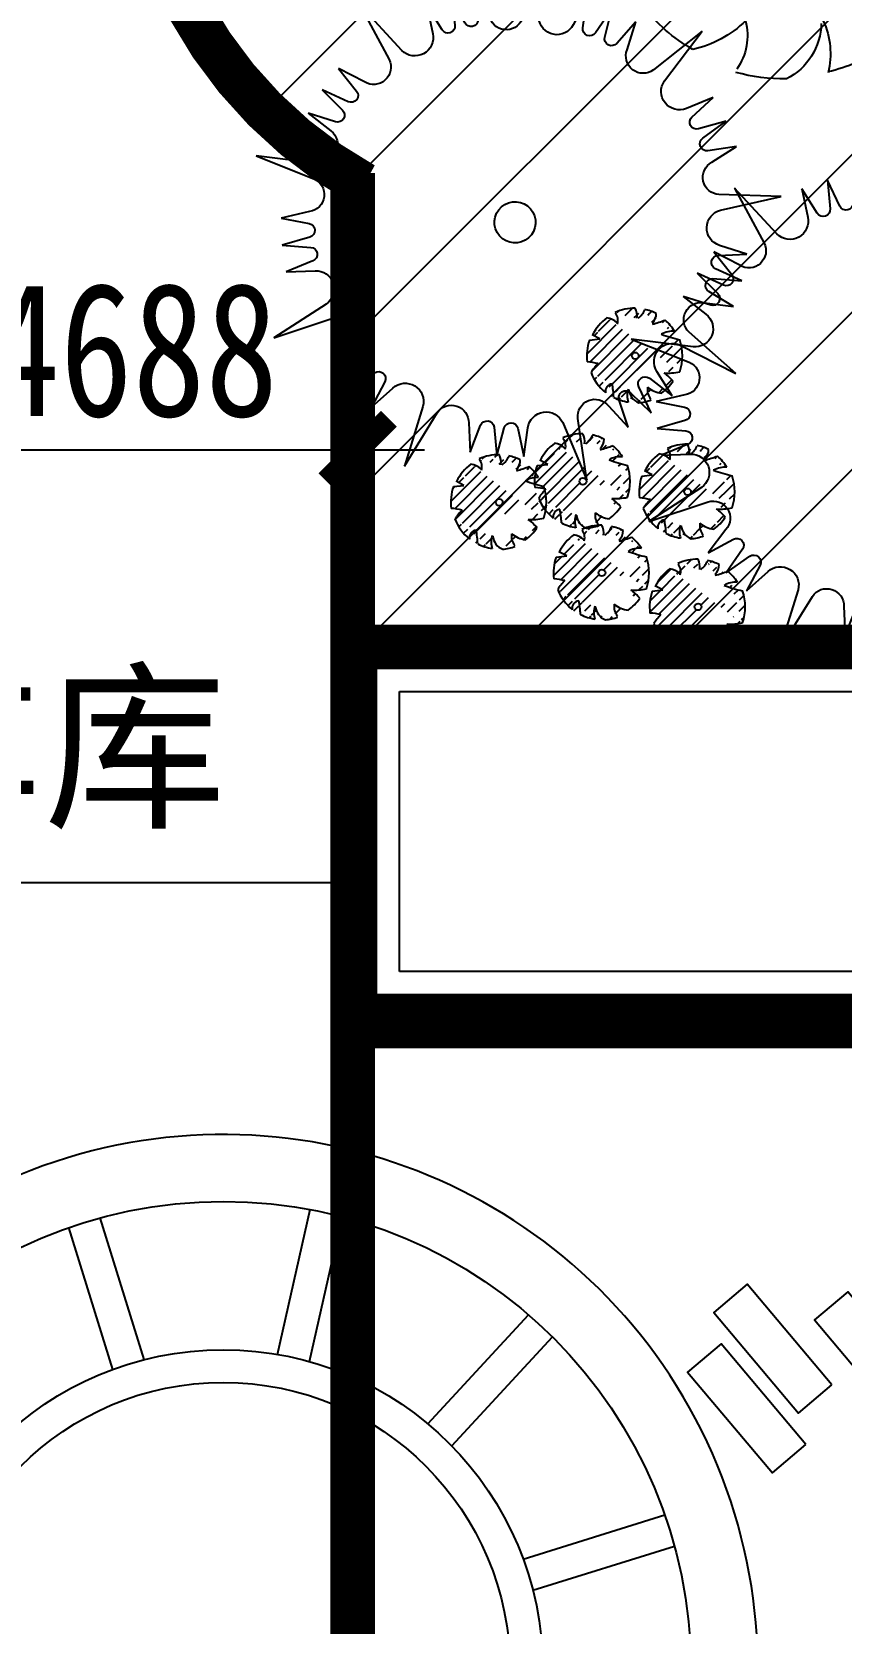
# Model space of a CAD drawing. Extents: x 116619 to 413619, y -387877 to -177877.
# Drawn here: x 233339 to 242424, y -311330 to -293480 of the extents above; entities that cross this region are included whole.
import ezdxf

# ---------------------------------------------------------------- set-up
doc = ezdxf.new("R2010")
doc.units = 0
doc.header["$LTSCALE"] = 35
doc.header["$MEASUREMENT"] = 0
doc.linetypes.add('DASH_200', pattern=[0.7, 0.5, -0.2])
doc.linetypes.add('DASH_300', pattern=[1.05, 0.75, -0.3])
doc.layers.get('0').update_dxf_attribs({"linetype": 'CONTINUOUS'})
for name, color, linetype in [('FU', 7, 'CONTINUOUS'), ('LAYER5', 23, 'CONTINUOUS'), ('LVHUA', 94, 'CONTINUOUS'), ('MIAOTU', 1, 'CONTINUOUS'), ('ROAD2', 40, 'CONTINUOUS'), ('STRU-02', 4, 'CONTINUOUS'), ('TREE', 84, 'CONTINUOUS'), ('YJ1', 7, 'CONTINUOUS'), ('新路', 21, 'CONTINUOUS')]:
    doc.layers.add(name, color=color, linetype=linetype)
doc.styles.add('DIM_FONT', font='SIMPLEX.shx', dxfattribs={"width": 0.8})
doc.styles.add('HZ', font='txt', dxfattribs={"bigfont": 'hztxt'})
doc.styles.add('STYLE3', font='simhei.ttf')

# ---------------------------------------------------------------- blocks, each defined once
blk = doc.blocks.new('A$C03D54C55')
at = {"color": 2}
for p, q in [((20007.67929664078, 36036.26572680898), (20581.51638132361, 40913.45505759888)), ((20581.51638132361, 40913.45505759888), (21243.60720097339, 36047.46075893182)), ((23831.42717797009, 35762.12449720153), (24868.83638483248, 37820.421990384)), ((24868.83638483248, 37820.421990384), (24763.9285891545, 35554.84957829799)), ((25789.268171527, 35257.88118789624), (26911.38406346469, 37228.84032624942)), ((26911.38406346469, 37228.84032624942), (26546.16450391334, 34990.43940744124)), ((27530.46394066561, 34577.32186619326), (28872.17692095412, 36405.88148472441)), ((28872.17692095412, 36405.88148472441), (28251.50924062214, 34224.46093137166)), ((30588.11441811715, 32741.87878293928), (34162.69600002149, 36109.16719981661)), ((34162.69600002149, 36109.16719981661), (31542.08614926483, 31956.01553171669)), ((33341.06064880133, 30074.01665668457), (35458.81033262533, 30983.93022927741)), ((35458.81033262533, 30983.93022927741), (33922.16442337001, 29315.83450373623)), ((34516.73251093716, 28429.26793921686), (36643.23126782395, 29217.82804279629)), ((36643.23126782395, 29217.82804279629), (34924.64047758983, 27737.87206516654)), ((35413.11075462095, 26788.71018617257), (37616.29799379657, 27327.03164137475)), ((37616.29799379657, 27327.03164137475), (35738.6488630442, 26054.92404302408)), ((36575.60683967214, 23417.25936992688), (41478.34646957568, 23699.05519939278)), ((41478.34646957568, 23699.05519939278), (36801.24842241616, 22202.05198450328)), ((39176.78883034328, 18939.76966470783), (36927.41850636712, 18649.67115451221)), ((36969.61728278527, 19603.99868588406), (39176.78883034328, 18939.76966470783)), ((36813.01008306863, 17588.34076450311), (38948.87930315606, 16825.52579697547)), ((38948.87930315606, 16825.52579697547), (36681.06501299934, 16796.50261033466)), ((36445.14545894344, 15755.4197855356), (38478.91116209727, 14751.61648574297)), ((38478.91116209727, 14751.61648574297), (36222.85347694896, 14984.05512556323)), ((39105.39363088299, 9489.948384357383), (34560.27354374263, 11349.55806426209)), ((35168.54231369439, 12425.5005427209), (39105.39363088299, 9489.948384357383))]:
    blk.add_line(p, q, dxfattribs=at)
at = {"color": 3}
for p, q in [((16485.583067188, 35476.87685973919), (16338.01937363406, 37740.07127391221)), ((16338.01937363406, 37740.07127391221), (17264.75044930332, 35670.04868626024)), ((14714.29462421057, 34878.99647990143), (14306.97715443277, 37110.12096742162)), ((14306.97715443277, 37110.12096742162), (15466.01911644064, 35160.647774401)), ((9785.004657020036, 31758.9399374671), (7089.592495070479, 35863.93909037113)), ((7089.592495070479, 35863.93909037113), (10724.58433229144, 32561.95497298584)), ((12890.38005909673, 34006.79333258019), (12362.03349158764, 36250.37447386474)), ((12362.03349158764, 36250.37447386474), (13737.95133300524, 34447.41188588087)), ((7446.490645067679, 29066.46338789008), (5878.696969872195, 30705.3187787091)), ((5878.696969872195, 30705.3187787091), (7919.199031767901, 29715.28073125909)), ((6473.915076397534, 27469.89818093774), (4727.752615843201, 28917.22007372818)), ((4727.752615843201, 28917.22007372818), (6868.727484070376, 28168.8547794905)), ((5637.356835295737, 25629.36212308012), (3790.473724270414, 27008.43036183191)), ((3790.473724270414, 27008.43036183191), (6003.409953161346, 26511.70383056533)), ((4703.393575507391, 21911.3096889279), (-0.0545263298554346, 23323.34393831744)), ((-0.0545263298554346, 23323.34393831744), (4906.985249392746, 23130.40506820503)), ((2388.242904807383, 18593.26287418633), (4587.742360515404, 19146.45917238691)), ((4642.67847693467, 18345.58515793376), (2388.242904807383, 18593.26287418633)), ((2655.936070523137, 16483.68702727876), (4777.057909841358, 17286.5980701521)), ((4923.894700127566, 16497.38572804636), (2655.936070523137, 16483.68702727876)), ((3164.885160285223, 14418.99801707506), (5179.38232110464, 15460.93140700553)), ((5466.127681358164, 14549.72403640288), (3164.885160285223, 14418.99801707506)), ((2629.899951086845, 9159.553446275473), (6512.929218578327, 12165.93806503783)), ((7140.588352958264, 11101.19061870093), (2629.899951086845, 9159.553446275473)), ((7499.879427561187, 7071.26912857662), (8829.20603704115, 8908.853076408326)), ((33019.25510396426, 9251.108354627271), (34283.0884181748, 7323.536880772735)), ((9386.081437162007, 8330.660242956888), (7499.879427561187, 7071.26912857662)), ((9060.953505704587, 5627.310123834643), (10169.72583385344, 7605.806503495201)), ((31603.64709163886, 7807.689972289081), (32749.48982930559, 5850.429534703551)), ((34283.0884181748, 7323.536880772735), (32373.49905303431, 8547.175902928226)), ((10789.50525601424, 7095.619643827144), (9060.953505704587, 5627.310123834643)), ((10777.9876413625, 4372.812749659177), (11651.44012392109, 6465.873847838724)), ((30143.66754569316, 6640.049864104716), (31056.39013753099, 4563.812529321003)), ((32749.48982930559, 5850.429534703551), (30993.58754953872, 7285.919410638395)), ((12456.8126214114, 5952.164869766566), (10777.9876413625, 4372.812749659177)), ((31056.39013753099, 4563.812529321003), (29477.55836215589, 6192.036784473166)), ((13748.8709986482, -0.03740153217222542), (14790.97720858583, 4798.949930742616)), ((15956.19846660126, 4386.757580837701), (13748.8709986482, -0.03740153217222542)), ((18821.81499962468, 1530.606468147831), (18658.96206848224, 3792.752113949507)), ((23338.39247919545, 3859.578108467045), (23067.52590639674, 1570.59629712248)), ((28154.1684896018, 130.4457500966964), (25867.73856463585, 4476.536288310017)), ((27025.30196966889, 4909.768416364619), (28154.1684896018, 130.4457500966964)), ((19457.20856360572, 3707.783314169152), (18821.81499962468, 1530.606468147831)), ((20945.82607962719, 1427.908771707269), (20523.44200163323, 3656.230043574702)), ((21326.16237595874, 3663.790768077131), (20945.82607962719, 1427.908771707269)), ((23067.52590639674, 1570.59629712248), (22391.235586763, 3735.418553930183))]:
    blk.add_line(p, q, dxfattribs=at)
for centre, major_axis, ratio, start_param, end_param in [((15937.83716046516, 35441.16299944522), (388.1372554578763, 388.1372554578762), 0.99999999999999, 2.892590434588466, 5.562896493202054), ((11600.69699258052, 33594.34274289967), (-957.4439672864697, 957.44396728647), 0.9999999999999809, 1.652497768231767, 4.236519324367111), ((14174.31038875322, 34780.41613903013), (388.1372554578901, 388.13725545789), 0.9999999999999701, 3.008054038613407, 5.67836009722706), ((8559.613427787088, 31004.14435420773), (1017.668914035628, 1017.668914035628), 0.9999999999999847, 3.465839932838512, 6.04986148897383), ((7049.849363872141, 28687.02070157154), (543.2412223088583, 78.6767598054009), 0.9999999999998318, 4.232291942588258, 6.902598001202007), ((6123.629375124408, 27047.28608263453), (-388.1372554578255, 388.1372554578255), 0.9999999999999789, 2.135389412616291, 4.805695471229954), ((4914.520417460823, 24484.41434521496), (957.4439672865457, 957.4439672865454), 0.999999999999996, 3.92142579582442, 6.505447351959725), ((4249.862682471983, 20545.43642751133), (414.1720854201381, 1378.318367014293), 0.9999999999999796, 3.67048054342153, 6.25450209955685), ((4582.734684915224, 17799.95909555507), (388.1372554577881, 388.137255457788), 0.9999999999997212, 4.288853836183919, 6.959159894797629), ((4927.210105656268, 15948.48676991771), (-508.7032729704288, 206.2087248827968), 0.9999999999998354, 2.433242753064499, 5.103548811678137), ((5648.361105541961, 13208.01286029356), (-1228.409867716934, 569.5674656107337), 0.9999999999999427, 2.69752031926936, 5.281541875404657), ((7671.129941406165, 9763.346958134964), (1392.9325673747, 361.9929556447847), 0.9999999999999623, -0.8899378759119072, 1.694083680223398), ((9690.883500804834, 7874.155303062696), (388.1372554578748, 388.1372554578747), 0.9999999999999892, 4.986985536980665, 7.657291595594427), ((32077.34983072498, 8085.010676765174), (547.475350837016, 39.64591245909769), 0.9999999999998272, 0.9286357006913444, 3.598941759305084), ((11144.87045325132, 6677.269748713356), (388.1372554580927, 388.1372554580927), 0.9999999999999811, 5.10244914100656, 7.772755199620164), ((13458.84684313912, 5041.491866173048), (-957.4439672867335, 957.4439672867335), 0.9999999999999912, 3.74689287062514, 6.330914426760438), ((28434.9483589232, 5199.935772303026), (-1311.915416138421, 591.7583781311658), 0.9999999999999496, 4.325910999360869, 6.9099325554962), ((30646.16547268975, 6860.950048605795), (-547.8782758325888, 33.62221020728227), 0.9999999999998171, 4.088345613468833, 6.75865167208263), ((17222.56623098507, 3702.93543837691), (-7.148085725427763, 1439.183428914003), 0.9999999999999766, -1.513315159394842, 1.070706396740481), ((24691.36454975102, 3806.057296773826), (-1185.381084556509, 654.4230935437564), 0.9999999999999609, 4.164063790294161, 6.748085346429477), ((19984.13620983517, 3554.003231623676), (388.1372554577768, 388.1372554577767), 0.9999999999999962, 5.685117237779023, 8.355423296392733), ((21867.29803967301, 3571.740501343738), (-388.137255458171, 388.1372554581711), 0.9999999999999292, 4.229784515009523, 6.900090573623283)]:
    blk.add_ellipse(centre, major_axis=major_axis, ratio=ratio, start_param=start_param, end_param=end_param, dxfattribs=at)
at = {"color": 2}
for centre, major_axis, ratio, start_param, end_param in [((18583.80190607464, 36245.72506373213), (-1017.668914035831, 1017.668914035831), 0.9999999999999952, 1.196911905245726, 3.780933461381069), ((22578.35450282639, 36275.16131049482), (957.443967286326, 957.4439672863259), 0.9999999999999889, 2.525162394228837, 5.109183950364173), ((25312.25002691217, 35529.45944154885), (-388.1372554579132, 388.1372554579132), 0.9999999999999364, 0.7391260110211841, 3.409432069634918), ((27087.90980568844, 34902.04774407088), (-388.1372554578966, 388.1372554578967), 0.9999999999999639, 0.6236624069953924, 3.293968465609102), ((29631.99892189827, 33817.58468841738), (1369.68217098162, 441.8945436250688), 0.999999999999947, 2.542891848259051, 5.126913404394418), ((32710.92499608116, 31272.48524624284), (1334.576153672658, 228.7015326473222), 0.9999999999999747, 2.442710964224524, 5.02673252035981), ((34325.88254849648, 28943.93030425336), (-540.7888339404768, 94.06644052991854), 0.999999999999771, -0.5721839466794949, 2.098122111934228), ((35282.82438958657, 27321.93295503664), (-388.1372554580055, 388.1372554580056), 0.999999999999999, -0.0744692938021867, 2.595836764811505), ((36534.63030452188, 24855.87709564739), (-1017.668914035955, 1017.668914035955), 0.9999999999999758, -0.1993514963497172, 2.384670059785596), ((37257.26612757394, 20927.12227915856), (957.4439672868516, 957.4439672868515), 0.999999999999926, 1.128898992633824, 3.712920548769102), ((36997.62912128889, 18105.27100048825), (388.1372554580634, 388.1372554580634), 0.9999999999998797, 0.9136589362206513, 3.583964994834356), ((36688.08930202333, 16247.63858572341), (388.1372554578797, 388.1372554578795), 0.9999999999999735, 0.798195332194643, 3.468501390808378), ((36061.87811581275, 13553.88486636418), (-1017.668914035992, 1017.668914035992), 0.9999999999999977, -0.8974831971473133, 1.686538358987989), ((34090.09435492508, 10079.78271744307), (957.4439672864697, 957.4439672864696), 0.9999999999999876, 0.4307672918354402, 3.014788847970741)]:
    blk.add_ellipse(centre, major_axis=major_axis, ratio=ratio, start_param=start_param, end_param=end_param, dxfattribs=at)
at = {"extrusion": (0, 0, -1)}
blk.add_ellipse((20772.26998776448, 19854.31896274391), major_axis=(1145.512985522212, 1145.512985522212), ratio=0.9999999999999927, dxfattribs=at)
at = {"color": 2, "style": 'HZ', "flags": 1}
for tag, p, height in [('AMOUNT', (20772.26998776448, 19692.31896274409), 97.19999999995343), ('TYPE', (20772.26998776448, 19206.31896274356), 97.20000000001164), ('SCALE', (20772.26998776448, 19530.3189627442), 97.20000000001164), ('LNAME', (20772.26998776448, 19854.31896274391), 97.20000000001164), ('HNAME', (20772.26998776448, 19368.31896274438), 97.19999999995343)]:
    blk.add_attdef(tag, p, '', height=height, dxfattribs=at)
blk = doc.blocks.new('U_D0QGS')
at = {"layer": 'STRU-02', "color": 3, "xscale": 0.154678545, "yscale": 0.154678545, "zscale": 0.154678545}
blk.add_blockref('A$C03D54C55', (-2921.880306993713, -3320.268119789253), dxfattribs=at)
at = {"flags": 9}
for tag in ['YSIZE', 'XSIZE']:
    blk.add_attdef(tag, (0, 0), '', height=0.5, dxfattribs=at)
blk = doc.blocks.new('A')
blk.add_lwpolyline([(200, -600), (200, 600), (-200, 600), (-200, -600)], close=True)
blk = doc.blocks.new('M_F13')
for p, q in [((-484.1707726325494, 239.3635604351966), (-484.1707726325494, 239.3635604351966)), ((-397.3273588397005, 192.8007087845654), (-484.1707726325494, 239.3635604351966)), ((-515.1862775585669, 179.497036884386), (-397.3273588397005, 192.8007087845654))]:
    blk.add_line(p, q)
blk.add_circle((-3.124356323995016, 3.122764844410995), 38.19129419894237)
for centre, radius, start, end in [((-8.366491272492567, 3.426213290907981), 532.1830287655648, 89.33214789761615, 114.3856376375889), ((-174.7510699382728, 449.0992219469845), 193.0394698033984, 352.0774890396579, 26.61284375673618), ((-84.56230609322301, 589.4586796650692), 201.8433641199807, 304.1868289016925, 338.5411029521464), ((-8.366491272492567, 3.426213290907981), 530.635912621629, 62.87665481919286, 77.70213155929174), ((-325.4140871285308, 399.2104523212729), 130.0053747879539, 343.6554930631364, 39.75999905221702), ((79.86628706235024, 476.3367862375235), 153.6894522377071, 315.8453936709736, 359.7650517005484), ((-8.366491272492567, 3.426213290907981), 526.717709094641, 126.0750832653475, 153.6245397522663), ((-355.5003343913286, 207.8080208276788), 224.403476599897, 48.5203254456983, 80.51513420599325), ((-244.3907489811299, 1929.23720569768), 1632.167053856146, 285.4397484795938, 290.7099380494143), ((-8.366491272492567, 3.426213290907981), 523.3081512775127, 31.40983736236552, 49.47524964655826), ((411.9486994804647, 44.08673669176824), 233.5512010930507, 83.53226198880667, 121.6543979234022), ((958.8282334270953, 2090.854452699206), 1965.482605593802, 250.0864889084941, 256.3451059776773), ((-8.366491272492567, 3.426213290907981), 536.5325998408181, 160.8426086360242, 187.2750049578882), ((-8.366491272492567, 3.426213290907981), 533.5852264281983, 340.3307323359838, 19.42996586111129), ((-610.1709703373417, -941.8811506774291), 880.120823157168, 77.37282204331454, 85.464893159638), ((-4.509560895889081, -499.5216754744943), 586.7160784787773, 134.7781732768324, 147.3314664882382), ((357.6164668545061, 465.0542429203251), 655.5885988104213, 266.7454952844627, 282.0146256256703), ((-8.366491272492567, 3.426213290907981), 524.2458075739542, 200.8102967799917, 231.4391627845076), ((-0.1343107446045906, -630.5382491610344), 545.230109940777, 39.65358745448385, 53.99299145650343), ((-250.9462972172714, -395.6289919717128), 87.2136964104515, 97.74104035208522, 188.8107453020594), ((-1350.450460115571, -519.14793294827), 1107.830682670651, 2.946463605808077, 10.92381386573493), ((-8.366491272492567, 3.426213290907981), 514.0723757636953, 305.3940385052633, 326.2463764496025), ((295.5747862085336, -375.7284358642501), 163.4501424661077, 170.6313753688686, 220.6278158106918), ((325.3933213488563, -117.6562043841968), 300.1513038858919, 230.4582328344403, 263.1092801234542), ((124.9841737184488, -442.2467953651558), 220.2945284226358, 160.600850515773, 199.3991494842191), ((100.2743666530096, -356.5412966543881), 177.912621491226, 186.1911535261988, 248.4951689965226), ((-8.366491272492567, 3.426213290907981), 521.8934893924253, 243.1498330697507, 261.8356210533511), ((-8.366491272492567, 3.426213290907981), 527.2859582375127, 274.7236248562025, 290.327701486811)]:
    blk.add_arc(centre, radius, start, end)
at = {"width": 0.8, "flags": 9}
for tag, p in [('XSIZE', (-62.48718857030872, 12.49105406600211)), ('YSIZE', (9.373079929115192, 6.245527033001053))]:
    blk.add_attdef(tag, p, '', height=0.2, dxfattribs=at)
blk = doc.blocks.new('ZIWEI')
h = blk.add_hatch()
h.set_pattern_fill('ANSI31', color=256, scale=700, style=0)
h.set_pattern_definition([(45, (-14305.15479666414, -15521.72558498852), (-61.8718433538229, 61.87184335382291), [])])
edge = h.paths.add_edge_path(flags=16)
edge.add_arc((-3.124356323995016, 3.122764844410995), 38.19129419894237, 0, 360)
edge = h.paths.add_edge_path()
edge.add_line((-515.1862775585669, 179.497036884386), (-397.3273588397005, 192.8007087845654))
edge.add_line((-397.3273588397005, 192.8007087845654), (-484.1707726325494, 239.3635604351966))
edge.add_arc((-355.5003343913286, 207.8080208276788), 224.403476599897, 48.5203254456983, 80.51513420599325)
edge.add_arc((-325.4140871285308, 399.2104523212729), 130.0053747879539, 343.6554930631364, 399.759999052217)
edge.add_arc((-174.7510699382728, 449.0992219469845), 193.0394698033984, 352.0774890396579, 386.6128437567361)
edge.add_arc((-84.56230609322301, 589.4586796650692), 201.8433641199807, 304.1868289016925, 338.5411029521464)
edge.add_arc((79.86628706235024, 476.3367862375235), 153.6894522377071, 315.8453936709736, 359.7650517005484)
edge.add_arc((-244.3907489811299, 1929.23720569768), 1632.167053856146, 285.4397484795938, 290.7099380494143)
edge.add_arc((411.9486994804647, 44.08673669176824), 233.5512010930507, 83.53226198880667, 121.6543979234022)
edge.add_arc((-4.509560895889081, -499.5216754744943), 586.7160784787773, 134.7781732768324, 147.3314664882382)
edge.add_arc((-250.9462972172714, -395.6289919717128), 87.2136964104515, 97.74104035208522, 188.8107453020594)
edge.add_arc((-1350.450460115571, -519.14793294827), 1107.830682670651, 2.946463605808077, 10.92381386573493)
edge.add_arc((124.9841737184488, -442.2467953651558), 220.2945284226358, 160.600850515773, 199.3991494842191)
edge.add_arc((100.2743666530096, -356.5412966543881), 177.912621491226, 186.1911535261988, 248.4951689965226)
edge.add_arc((295.5747862085336, -375.7284358642501), 163.4501424661077, 170.6313753688686, 220.6278158106918)
edge.add_arc((325.3933213488563, -117.6562043841968), 300.1513038858919, 230.4582328344403, 263.1092801234542)
edge.add_arc((-0.1343107446045906, -630.5382491610344), 545.230109940777, 39.65358745448385, 53.99299145650343)
edge.add_arc((357.6164668545061, 465.0542429203251), 655.5885988104213, 266.7454952844627, 282.0146256256703)
edge.add_arc((-8.366491272492567, 3.426213290907981), 526.717709094641, 126.0750832653475, 153.6245397522663)
edge.add_arc((-8.366491272492567, 3.426213290907981), 532.1830287655648, 89.33214789761615, 114.3856376375889)
edge.add_arc((-8.366491272492567, 3.426213290907981), 530.635912621629, 62.87665481919286, 77.70213155929174)
edge.add_arc((-8.366491272492567, 3.426213290907981), 523.3081512775127, 31.40983736236552, 49.47524964655826)
edge.add_arc((-8.366491272492567, 3.426213290907981), 533.5852264281983, 340.3307323359838, 379.4299658611113)
edge.add_arc((-8.366491272492567, 3.426213290907981), 514.0723757636953, 305.3940385052633, 326.2463764496025)
edge.add_arc((-8.366491272492567, 3.426213290907981), 527.2859582375127, 274.7236248562025, 290.327701486811)
edge.add_arc((-8.366491272492567, 3.426213290907981), 521.8934893924253, 243.1498330697507, 261.8356210533511)
edge.add_arc((-8.366491272492567, 3.426213290907981), 524.2458075739542, 200.8102967799917, 231.4391627845076)
edge.add_arc((-8.366491272492567, 3.426213290907981), 536.5325998408181, 160.8426086360242, 187.2750049578882)
edge.add_arc((-610.1709703373417, -941.8811506774291), 880.120823157168, 77.37282204331454, 85.464893159638)
edge.add_arc((958.8282334270953, 2090.854452699206), 1965.482605593802, 250.0864889084941, 256.3451059776773)
for p, q in [((-515.1862775585669, 179.497036884386), (-397.3273588397005, 192.8007087845654)), ((-484.1707726325494, 239.3635604351966), (-484.1707726325494, 239.3635604351966)), ((-397.3273588397005, 192.8007087845654), (-484.1707726325494, 239.3635604351966))]:
    blk.add_line(p, q)
blk.add_circle((-3.124356323995016, 3.122764844410995), 38.19129419894237)
for centre, radius, start, end in [((-8.366491272492567, 3.426213290907981), 532.1830287655648, 89.33214789761615, 114.3856376375889), ((-174.7510699382728, 449.0992219469845), 193.0394698033984, 352.0774890396579, 26.61284375673618), ((-8.366491272492567, 3.426213290907981), 526.717709094641, 126.0750832653475, 153.6245397522663), ((-355.5003343913286, 207.8080208276788), 224.403476599897, 48.5203254456983, 80.51513420599325), ((-325.4140871285308, 399.2104523212729), 130.0053747879539, 343.6554930631364, 39.75999905221702), ((-84.56230609322301, 589.4586796650692), 201.8433641199807, 304.1868289016925, 338.5411029521464), ((-8.366491272492567, 3.426213290907981), 530.635912621629, 62.87665481919286, 77.70213155929174), ((79.86628706235024, 476.3367862375235), 153.6894522377071, 315.8453936709736, 359.7650517005484), ((-244.3907489811299, 1929.23720569768), 1632.167053856146, 285.4397484795938, 290.7099380494143), ((-8.366491272492567, 3.426213290907981), 523.3081512775127, 31.40983736236552, 49.47524964655826), ((-8.366491272492567, 3.426213290907981), 536.5325998408181, 160.8426086360242, 187.2750049578882), ((411.9486994804647, 44.08673669176824), 233.5512010930507, 83.53226198880667, 121.6543979234022), ((958.8282334270953, 2090.854452699206), 1965.482605593802, 250.0864889084941, 256.3451059776773), ((-8.366491272492567, 3.426213290907981), 533.5852264281983, 340.3307323359838, 19.42996586111129), ((-610.1709703373417, -941.8811506774291), 880.120823157168, 77.37282204331454, 85.464893159638), ((-4.509560895889081, -499.5216754744943), 586.7160784787773, 134.7781732768324, 147.3314664882382), ((357.6164668545061, 465.0542429203251), 655.5885988104213, 266.7454952844627, 282.0146256256703), ((-8.366491272492567, 3.426213290907981), 524.2458075739542, 200.8102967799917, 231.4391627845076), ((-250.9462972172714, -395.6289919717128), 87.2136964104515, 97.74104035208522, 188.8107453020594), ((-1350.450460115571, -519.14793294827), 1107.830682670651, 2.946463605808077, 10.92381386573493), ((295.5747862085336, -375.7284358642501), 163.4501424661077, 170.6313753688686, 220.6278158106918), ((325.3933213488563, -117.6562043841968), 300.1513038858919, 230.4582328344403, 263.1092801234542), ((-8.366491272492567, 3.426213290907981), 514.0723757636953, 305.3940385052633, 326.2463764496025), ((-0.1343107446045906, -630.5382491610344), 545.230109940777, 39.65358745448385, 53.99299145650343), ((-8.366491272492567, 3.426213290907981), 521.8934893924253, 243.1498330697507, 261.8356210533511), ((124.9841737184488, -442.2467953651558), 220.2945284226358, 160.600850515773, 199.3991494842191), ((100.2743666530096, -356.5412966543881), 177.912621491226, 186.1911535261988, 248.4951689965226), ((-8.366491272492567, 3.426213290907981), 527.2859582375127, 274.7236248562025, 290.327701486811)]:
    blk.add_arc(centre, radius, start, end)
blk = doc.blocks.new('A$C279C5B78')
at = {"layer": 'LVHUA', "xscale": 0.002507716049382716, "yscale": 0.002507716049382716, "zscale": 0.002507716049382716, "rotation": 0.08819500577114782}
blk.add_blockref('ZIWEI', (1.364007605556253, 1.309058238708531), dxfattribs=at)
blk = doc.blocks.new('_DIMX')
blk.add_line((-150, 0), (150, 0))
at = {"const_width": 50}
blk.add_lwpolyline([(-70, -70), (70, 70)], dxfattribs=at)

msp = doc.modelspace()

# ---------------------------------------------------------------- hatches: boundary and pattern name
h = msp.add_hatch()
h.set_pattern_fill('ANSI31', color=256, scale=10000, style=0)
h.set_pattern_definition([(45, (0, 0), (-883.8834764831844, 883.8834764831845), [])])
h.paths.add_polyline_path([(236966.8906804842, -300379.5818405207), (245580.5499667004, -300379.5818405207), (245580.5499667004, -304519.5818405207), (236966.8906804842, -304519.5818405207)], flags=16)
h.paths.add_polyline_path([(279020.709975531, -268289.8483860219), (276120.1891458838, -268289.8483860219), (276120.1891458839, -274089.8483860238), (279020.7099755313, -274089.8483860237)], flags=16)
edge = h.paths.add_edge_path()
edge.add_line((276340.9290412129, -304679.5818405189), (279040.4866071889, -304679.5818405187))
edge.add_line((279040.4866071889, -304679.5818405187), (279040.4866071665, -268279.5818404977))
edge.add_line((279040.4866071665, -268279.5818404977), (241440.4866197506, -268278.8939743255))
edge.add_line((241440.4866197506, -268278.8939743255), (241524.684223327, -282103.403305457))
edge.add_line((241531.6832244877, -282103.403305457), (234940.5499667004, -282103.403305457))
edge.add_line((235090.5499667004, -293152.9041258792), (235090.5499667004, -282103.403305457))
edge.add_arc((239503.4084698582, -290819.1292220159), 5009.883529452485, 208.6992558960674, 240.9000647453393, ccw=False)
edge.add_line((236940.5499667004, -304633.6736457556), (279040.4866071889, -304633.673645753))
edge.add_line((273040.9657775193, -270679.5818404977), (275720.189145884, -270679.5818404977))
edge.add_line((273040.9657775193, -270679.5818404977), (273040.9657775193, -268261.1876349944))

# ---------------------------------------------------------------- linework, layer by layer
at = {"color": 0, "linetype": 'ByBlock'}
msp.add_line((232257.6032981947, -298170.8312298296), (236940.5499667004, -298170.8312298296), dxfattribs=at)
for p, q in [((237466.8906804842, -300879.5818405207), (245080.5499667004, -300879.5818405207)), ((237466.8906804842, -304019.5818405207), (237466.8906804842, -300879.5818405207)), ((222470.9351128562, -303022.0802419811), (237035.0479576391, -303022.0802419811)), ((245080.5499667004, -304019.5818405207), (237466.8906804842, -304019.5818405207))]:
    msp.add_line(p, q)
at = {"linetype": 'DASH_300', "const_width": 500}
msp.add_lwpolyline([(237066.9298043425, -295196.6290439651, -0.141434445209879), (235108.9771066517, -293224.9359417558, -0.141434445209879)], format="xyb", dxfattribs=at)
at = {"linetype": 'DASH_200', "const_width": 500}
for points in [[(236940.5499667004, -295065.5631280746), (236940.5499667004, -313599.5818405208), (272944.4082115656, -313599.5818405211)], [(236940.5499667004, -304633.6736457556), (279040.4866071889, -304633.673645753)]]:
    msp.add_lwpolyline(points, dxfattribs=at)
at = {"const_width": 500}
msp.add_lwpolyline([(236966.8906804842, -300379.5818405207), (245580.5499667004, -300379.5818405207), (245580.5499667004, -304519.5818405207), (236966.8906804842, -304519.5818405207)], close=True, dxfattribs=at)
at = {"layer": 'FU'}
msp.add_arc((265388.4834138466, -282562.9878114477), 23861.22656514412, 143.2283900751096, 224.6714835468925, dxfattribs=at)
at = {"layer": 'ROAD2'}
for p, q in [((234599.6943684081, -308374.130766183), (234105.5254481893, -306784.6462354946)), ((236098.4851927719, -308314.7083928824), (236465.2646193558, -306691.0899504173)), ((236456.3162198323, -308395.5433081728), (236823.0956465163, -306771.9248655821)), ((234249.3861511016, -308483.0411895754), (233755.2172307828, -306893.5566590871)), ((237784.0183354078, -309093.4774355236), (238913.4678576542, -307870.7723316192)), ((238053.491637424, -309342.3980392153), (239182.9411598196, -308119.6929351872)), ((238854.348334486, -310610.677781492), (240443.8328650253, -310116.5088612479)), ((238963.2587578548, -310960.9859987731), (240552.7432885924, -310466.8170785544))]:
    msp.add_line(p, q, dxfattribs=at)
for radius in [5250, 3586.956521738856, 3220.108695802314]:
    msp.add_circle((235488.0489468237, -311849.3405772887), radius, dxfattribs=at)
at = {"layer": '新路'}
msp.add_arc((235488.0489468237, -311849.3405772887), 6000, 300.6433616276562, 194.2438637386878, dxfattribs=at)

# ---------------------------------------------------------------- block references
at = {"color": 0, "linetype": 'ByBlock', "xscale": 5, "yscale": 5, "zscale": 5}
msp.add_blockref('_DIMX', (236996.59154717, -298170.8312298296), dxfattribs=at)
at = {"layer": 'LAYER5', "extrusion": (0, 0, -1), "xscale": 4, "yscale": 4, "zscale": -4, "rotation": 354.786686086626}
msp.add_blockref('M_F13', (-241758.7309650166, -291916.3315583013), dxfattribs=at)
at = {"layer": 'MIAOTU', "linetype": 'ByBlock', "xscale": 1.229696522898113, "yscale": 1.229696522898113, "zscale": 1.229696522898113, "rotation": 40.16729343385874}
for p in [(241656.6498226934, -308250.784336239), (242787.2886672162, -308334.4477287527), (241363.563843905, -308920.2588031393)]:
    msp.add_blockref('A', p, dxfattribs=at)
at = {"layer": 'TREE', "xscale": -0.9216, "yscale": 0.9216, "zscale": 0.9216, "rotation": 356.0949266137707}
for p in [(239046.4345856231, -295406.5133561581), (243257.2484878771, -297464.0812257133)]:
    msp.add_blockref('U_D0QGS', p, dxfattribs=at)
at = {"layer": 'YJ1', "xscale": 400, "yscale": 400, "zscale": 400}
for p in [(239569.6942817325, -297640.964973324), (238982.5297603224, -299049.1060766043), (238043.0634698827, -299283.7962604835), (240156.8638967842, -299166.4526897993), (239195.9776485304, -300075.4066315478), (240274.2978197952, -300457.2471798846)]:
    msp.add_blockref('A$C279C5B78', p, dxfattribs=at)

# ---------------------------------------------------------------- texts
at = {"style": 'STYLE3'}
msp.add_text('人防地下车库', height=1500, rotation=0.01577279797723662, dxfattribs=at).set_placement((223246.5894985719, -302257.9883202004))
at = {"color": 7, "linetype": 'ByBlock', "insert": (234470.6010329762, -297053.0449428906), "char_height": 1500, "attachment_point": 5, "style": 'DIM_FONT'}
msp.add_mtext('\\f宋体|b0|i0|c134|p54;4688', dxfattribs=at)

doc.saveas('drawing.dxf')
